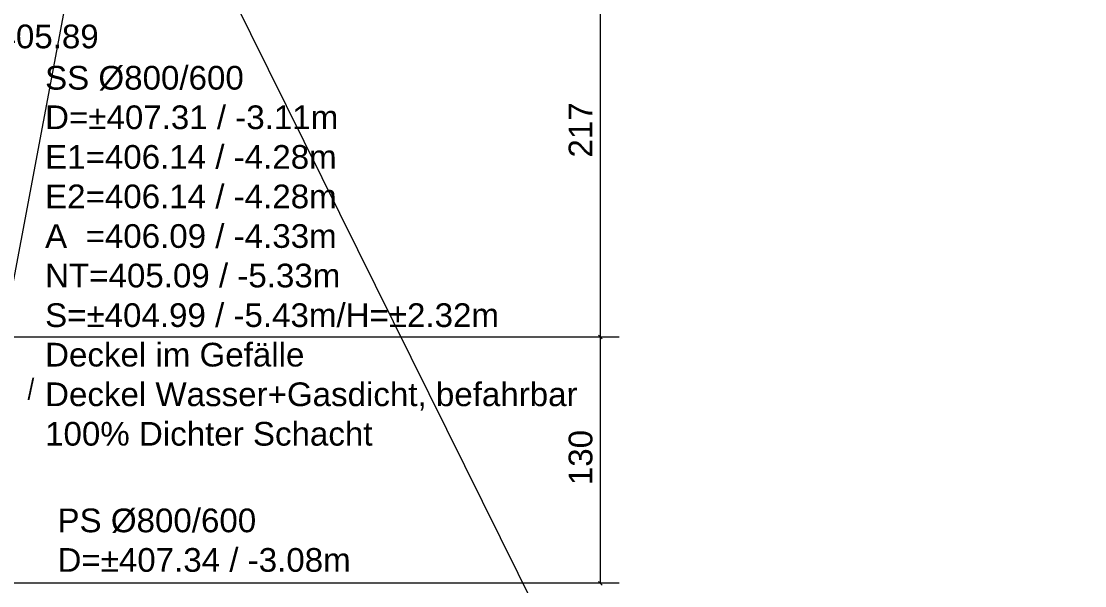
# Model space of a CAD drawing. Extents: x -1 to 1342, y -35 to 723.
# Drawn here: x 537 to 649.3, y 245.2 to 304.8 of the extents above; entities that cross this region are included whole.
import ezdxf
from ezdxf.lldxf.tags import DXFTag

# ---------------------------------------------------------------- set-up
doc = ezdxf.new("R2010")
doc.units = 0
doc.layers.get('0').update_dxf_attribs({"lineweight": 18})
doc.layers.add('-1._UG_3_035 Decken Neu', color=7, linetype='Continuous', lineweight=25)
doc.layers.add('-1._UG_3_322 Sanitär Beschriftung', color=7, linetype='Continuous', lineweight=25)
for name, color, linetype, lineweight, true_color in [('S_Schmutzwasser-A0SKLQJALL', 7, 'Continuous', 18, 0xcc6600), ('S_Schmutzwasser@DELETE-EINSTRICH', 7, 'Continuous', 18, 0xcc6600), ('S_T_Text_Grundleitungen', 2, 'Continuous', 18, 0xffff00), ('X_Mass', 7, 'Continuous', 18, 0x0080ff)]:
    doc.layers.add(name, color=color, linetype=linetype, lineweight=lineweight, true_color=true_color)
doc.styles.get("Standard").update_dxf_attribs({"font": 'arial.ttf'})
tags = doc.linetypes.add('Strich 3_1mm Kanten', pattern=[0.004, 0.003, -0.001]).pattern_tags.tags
tags[6:7] = [DXFTag(74, 4), DXFTag(75, 0), DXFTag(340, '0'), DXFTag(46, 1.0), DXFTag(50, 0.0), DXFTag(44, 0.0), DXFTag(45, 0.0)]
tags[4:5] = [DXFTag(74, 4), DXFTag(75, 0), DXFTag(340, '0'), DXFTag(46, 1.0), DXFTag(50, 0.0), DXFTag(44, 0.0), DXFTag(45, 0.0)]

# ---------------------------------------------------------------- blocks, each defined once
blk = doc.blocks.new('Abwasserleitung-A0SKLQI3LL', base_point=(528.54, 280.72))
at = {"color": 0, "linetype": 'ByBlock', "lineweight": -2, "ltscale": 0.18}
for p, q in [((545.76, 332.14), (528.54, 314.93)), ((528.54, 314.93), (528.54, 280.72))]:
    blk.add_line(p, q, dxfattribs=at)
blk = doc.blocks.new('Referenz-A0SKLQJBLL', base_point=(90.89, 84.23))
at = {"layer": 'S_Schmutzwasser-A0SKLQJALL', "color": 1, "linetype": 'Continuous', "ltscale": 0.18, "true_color": 0xff0000, "insert": (530.17, 304.44), "char_height": 2.5, "attachment_point": 1}
blk.add_mtext('{\\fArial;S=405.89}', dxfattribs=at)
blk = doc.blocks.new('Maß-A0SKLQPLLL', base_point=(467.04, 245.3))
at = {"color": 0, "linetype": 'ByBlock', "lineweight": -2, "ltscale": 0.18}
for p, q in [((598.14, 481.03), (598.14, 245.49)), ((598.33, 271.28), (597.95, 271.66)), ((600.14, 271.47), (528.54, 271.47)), ((600.14, 245.49), (528.54, 245.49)), ((598.33, 245.3), (597.95, 245.68))]:
    blk.add_line(p, q, dxfattribs=at)
at = {"color": 0, "linetype": 'ByBlock', "lineweight": -2, "ltscale": 0.18, "char_height": 2.5, "attachment_point": 1, "rotation": 90}
for s, insert in [('{\\fArial;217}', (594.81, 290.41)), ('{\\fArial;130}', (594.81, 255.84))]:
    blk.add_mtext(s, dxfattribs=dict(at, insert=insert))
blk = doc.blocks.new('Referenz-A0SKLQRXLL', base_point=(5, 5))
at = {"layer": '-1._UG_3_035 Decken Neu', "color": 0, "linetype": 'Strich 3_1mm Kanten', "lineweight": 13, "ltscale": 16.9}
for p, q in [((546.64, 333.03), (506.64, 120.03)), ((652.14, 120.03), (546.64, 333.03))]:
    blk.add_line(p, q, dxfattribs=at)
at = {"layer": '-1._UG_3_322 Sanitär Beschriftung', "color": 0, "linetype": 'Continuous', "lineweight": 13, "ltscale": 0.0169, "insert": (537.71, 267.06), "char_height": 2.2, "attachment_point": 1}
blk.add_mtext('{\\fArial Narrow;/}', dxfattribs=at)

msp = doc.modelspace()

# ---------------------------------------------------------------- block references
at = {"color": 8, "lineweight": 25, "ltscale": 0.25, "true_color": 0x808080}
msp.add_blockref('Referenz-A0SKLQRXLL', (5, 5), dxfattribs=at)
at = {"color": 9, "lineweight": 25, "ltscale": 0.25, "true_color": 0xc0c0c0}
msp.add_blockref('Referenz-A0SKLQJBLL', (90.89, 84.23), dxfattribs=at)
at = {"layer": 'S_Schmutzwasser@DELETE-EINSTRICH', "ltscale": 0.18}
msp.add_blockref('Abwasserleitung-A0SKLQI3LL', (528.54, 280.72), dxfattribs=at)
at = {"layer": 'X_Mass', "ltscale": 0.18}
msp.add_blockref('Maß-A0SKLQPLLL', (467.04, 245.3), dxfattribs=at)

# ---------------------------------------------------------------- texts
at = {"layer": 'S_T_Text_Grundleitungen', "color": 24, "ltscale": 0.18, "true_color": 0x993300, "char_height": 2.5, "attachment_point": 1}
for s, insert in [('{\\fArial;SS Ø800/600}', (539.56, 300.08)), ('{\\fArial;D=±407.31 / -3.11m}', (539.56, 295.91)), ('{\\fArial;E1=406.14 / -4.28m}', (539.56, 291.73)), ('{\\fArial;E2=406.14 / -4.28m}', (539.56, 287.56)), ('{\\fArial;A  =406.09 / -4.33m}', (539.56, 283.38)), ('{\\fArial;NT=405.09 / -5.33m}', (539.56, 279.21)), ('{\\fArial;S=±404.99 / -5.43m/H=±2.32m}', (539.56, 275.03)), ('{\\fArial;Deckel im Gefälle}', (539.56, 270.86)), ('{\\fArial;Deckel Wasser+Gasdicht, befahrbar}', (539.56, 266.68)), ('{\\fArial;100% Dichter Schacht}', (539.56, 262.51)), ('{\\fArial;PS Ø800/600}', (540.87, 253.37)), ('{\\fArial;D=±407.34 / -3.08m }', (540.87, 249.2))]:
    msp.add_mtext(s, dxfattribs=dict(at, insert=insert))

doc.saveas('drawing.dxf')
